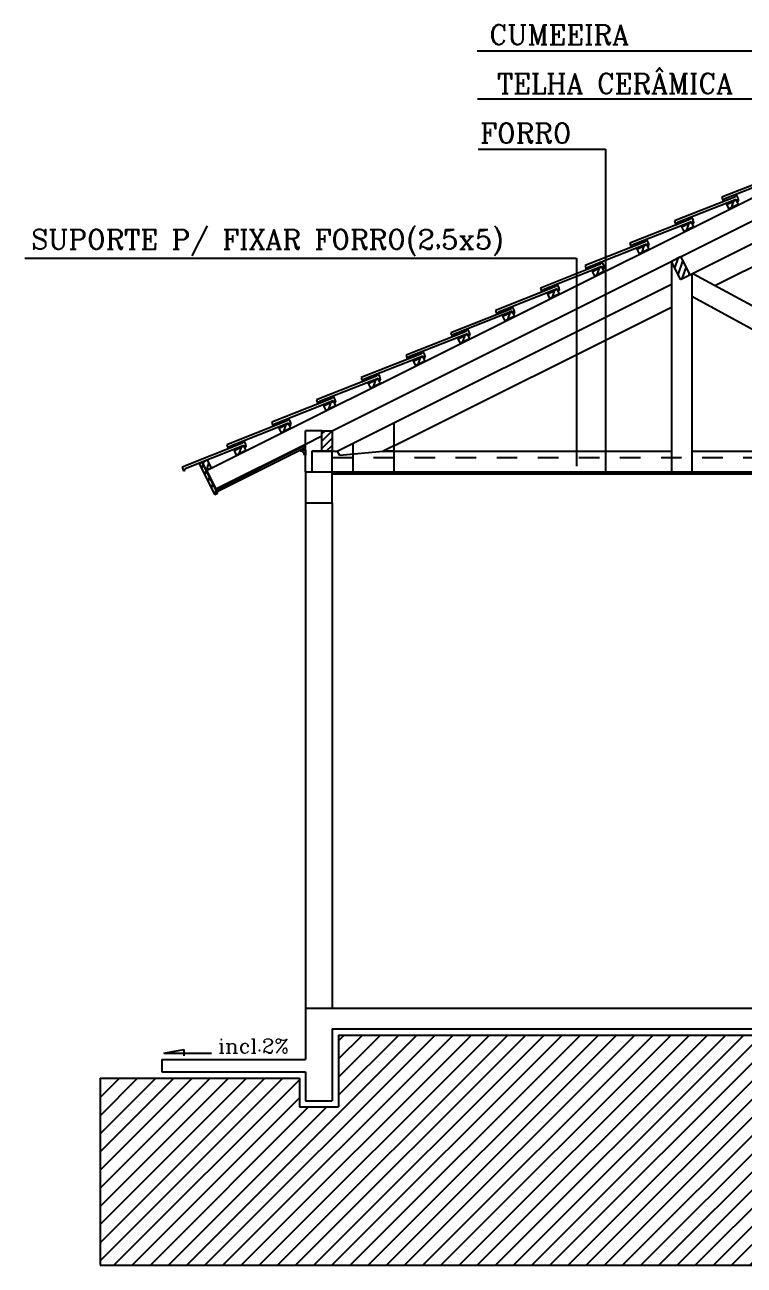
# Model space of a CAD drawing. Extents: x -36 to 60, y 199 to 483.
# Drawn here: x -34.04 to -30.54, y 206.19 to 212.23 of the extents above; entities that cross this region are included whole.
import ezdxf
from ezdxf.enums import TextEntityAlignment as Align

# ---------------------------------------------------------------- set-up
doc = ezdxf.new("R2010")
doc.units = 0
doc.header["$LTSCALE"] = 20
doc.linetypes.add('DASHED2', pattern=[0.375, 0.25, -0.125])
doc.layers.get('0').update_dxf_attribs({"linetype": 'CONTINUOUS'})
for name, color, linetype in [('CONCRETO', 5, 'CONTINUOUS'), ('CORTETERRA', 244, 'CONTINUOUS'), ('EQUIPAMENTOS', 244, 'CONTINUOUS'), ('MADEIRAME', 244, 'CONTINUOUS'), ('PAREDE', 7, 'CONTINUOUS'), ('PAREDECORTE', 3, 'CONTINUOUS'), ('TEXTO', 1, 'CONTINUOUS'), ('VISTAL', 30, 'CONTINUOUS'), ('VISTAP', 244, 'CONTINUOUS')]:
    doc.layers.add(name, color=color, linetype=linetype)
doc.styles.add('ROMANC', font='romanc')

# ---------------------------------------------------------------- blocks, each defined once
blk = doc.blocks.new('*X10')
at = {"color": 0, "linetype": 'DASHED2'}
for p, q in [((144.7944, 79.1395), (144.7978, 79.143)), ((144.8082, 79.118), (144.8332, 79.143)), ((144.8436, 79.118), (144.8444, 79.1188))]:
    blk.add_line(p, q, dxfattribs=at)
blk = doc.blocks.new('*X12')
at = {"color": 0, "linetype": 'DASHED2'}
for p, q in [((142.7874, 77.5214), (142.8024, 77.5364)), ((142.7874, 77.486), (142.8024, 77.501)), ((142.7874, 77.4507), (142.8024, 77.4657)), ((142.7874, 77.4153), (142.8024, 77.4303)), ((142.7874, 77.38), (142.8024, 77.395))]:
    blk.add_line(p, q, dxfattribs=at)
blk = doc.blocks.new('*X13')
at = {"color": 0, "linetype": 'DASHED2'}
for p, q in [((142.805, 77.539), (142.8141, 77.5481)), ((142.805, 77.5037), (142.83, 77.5287))]:
    blk.add_line(p, q, dxfattribs=at)
blk = doc.blocks.new('*X6')
at = {"color": 0, "linetype": 'DASHED2'}
for p, q in [((144.1572, 77.7245), (144.1722, 77.7395)), ((144.1572, 77.6892), (144.2072, 77.7392)), ((144.1572, 77.6538), (144.2072, 77.7038)), ((144.1782, 77.6395), (144.2072, 77.6685))]:
    blk.add_line(p, q, dxfattribs=at)
blk = doc.blocks.new('*X11')
at = {"color": 0, "linetype": 'DASHED2'}
for p, q in [((146.4352, 78.9772), (146.4741, 79.0161)), ((146.4352, 79.0126), (146.4388, 79.0161)), ((146.4352, 78.9419), (146.4852, 78.9919)), ((146.4448, 78.9161), (146.4852, 78.9565)), ((146.4802, 78.9161), (146.4852, 78.9212))]:
    blk.add_line(p, q, dxfattribs=at)
blk = doc.blocks.new('*X72')
at = {"color": 0, "linetype": 'CONTINUOUS'}
for p, q in [((-33.2521, 206.1919), (-32.1321, 207.3119)), ((-33.1637, 206.1919), (-32.0437, 207.3119)), ((-33.0754, 206.1919), (-31.9554, 207.3119)), ((-32.987, 206.1919), (-31.867, 207.3119)), ((-32.8986, 206.1919), (-31.7786, 207.3119)), ((-32.8102, 206.1919), (-31.6902, 207.3119)), ((-32.7218, 206.1919), (-31.6018, 207.3119)), ((-32.6334, 206.1919), (-31.5134, 207.3119)), ((-32.545, 206.1919), (-31.425, 207.3119)), ((-32.5137, 207.0188), (-32.2205, 207.3119)), ((-32.5137, 207.1072), (-32.3089, 207.3119)), ((-32.5137, 207.1955), (-32.3973, 207.3119)), ((-32.5137, 207.2839), (-32.4857, 207.3119)), ((-32.4566, 206.1919), (-31.3366, 207.3119)), ((-32.3683, 206.1919), (-31.2483, 207.3119)), ((-32.2799, 206.1919), (-31.1599, 207.3119)), ((-32.1915, 206.1919), (-31.0715, 207.3119)), ((-32.1031, 206.1919), (-30.9831, 207.3119)), ((-32.0147, 206.1919), (-30.8947, 207.3119)), ((-31.9263, 206.1919), (-30.8063, 207.3119)), ((-31.8379, 206.1919), (-30.7179, 207.3119)), ((-31.7495, 206.1919), (-30.6295, 207.3119)), ((-31.6611, 206.1919), (-30.5411, 207.3119)), ((-31.5728, 206.1919), (-30.4528, 207.3119)), ((-31.4844, 206.1919), (-30.3644, 207.3119)), ((-31.396, 206.1919), (-30.276, 207.3119)), ((-31.3076, 206.1919), (-30.1876, 207.3119)), ((-31.2192, 206.1919), (-30.0992, 207.3119)), ((-31.1308, 206.1919), (-30.0108, 207.3119)), ((-31.0424, 206.1919), (-29.9224, 207.3119)), ((-30.954, 206.1919), (-29.834, 207.3119)), ((-30.8657, 206.1919), (-29.7457, 207.3119)), ((-30.7773, 206.1919), (-29.6573, 207.3119)), ((-30.6889, 206.1919), (-29.5689, 207.3119)), ((-30.6005, 206.1919), (-29.4805, 207.3119)), ((-30.5121, 206.1919), (-29.3921, 207.3119)), ((-30.4237, 206.1919), (-29.3037, 207.3119)), ((-29.805, 206.1919), (-28.685, 207.3119)), ((-29.7166, 206.1919), (-28.5966, 207.3119)), ((-29.6282, 206.1919), (-28.5082, 207.3119)), ((-29.5398, 206.1919), (-28.4198, 207.3119)), ((-29.4514, 206.1919), (-28.3314, 207.3119)), ((-29.363, 206.1919), (-28.243, 207.3119)), ((-29.0812, 207.0041), (-28.7734, 207.3119)), ((-29.0812, 207.0925), (-28.8618, 207.3119)), ((-29.0812, 207.1809), (-28.9502, 207.3119)), ((-29.0812, 207.2693), (-29.0385, 207.3119)), ((-28.7443, 206.1919), (-27.6243, 207.3119)), ((-28.6559, 206.1919), (-27.5359, 207.3119)), ((-28.5676, 206.1919), (-27.4476, 207.3119)), ((-28.4792, 206.1919), (-27.3592, 207.3119)), ((-28.3908, 206.1919), (-27.2708, 207.3119)), ((-28.3024, 206.1919), (-27.1824, 207.3119)), ((-28.214, 206.1919), (-27.094, 207.3119)), ((-28.1256, 206.1919), (-27.0056, 207.3119)), ((-28.0372, 206.1919), (-26.9172, 207.3119)), ((-28.0112, 207.2786), (-27.9779, 207.3119)), ((-28.0112, 207.1902), (-27.8895, 207.3119)), ((-28.0112, 207.1019), (-27.8011, 207.3119)), ((-28.0112, 207.0135), (-27.7127, 207.3119)), ((-27.9488, 206.1919), (-26.8288, 207.3119)), ((-27.8604, 206.1919), (-26.7404, 207.3119)), ((-27.7721, 206.1919), (-26.6521, 207.3119)), ((-27.6837, 206.1919), (-26.5637, 207.3119)), ((-27.5953, 206.1919), (-26.4753, 207.3119)), ((-27.5069, 206.1919), (-26.3869, 207.3119)), ((-27.4185, 206.1919), (-26.2985, 207.3119)), ((-27.3301, 206.1919), (-26.2101, 207.3119)), ((-27.2417, 206.1919), (-26.1217, 207.3119)), ((-27.1533, 206.1919), (-26.0333, 207.3119)), ((-27.065, 206.1919), (-25.945, 207.3119)), ((-26.9766, 206.1919), (-25.8566, 207.3119)), ((-30.3353, 206.1919), (-29.2662, 207.2611)), ((-29.2747, 206.1919), (-28.2012, 207.2654)), ((-26.8882, 206.1919), (-25.8337, 207.2464)), ((-30.2469, 206.1919), (-29.2662, 207.1727)), ((-29.1863, 206.1919), (-28.2012, 207.177)), ((-26.7998, 206.1919), (-25.8337, 207.158)), ((-33.6737, 206.2123), (-32.7841, 207.1019)), ((-33.6737, 206.3007), (-32.8725, 207.1019)), ((-33.6737, 206.3891), (-32.9609, 207.1019)), ((-33.6737, 206.4775), (-33.0492, 207.1019)), ((-33.6737, 206.5659), (-33.1376, 207.1019)), ((-33.6737, 206.6543), (-33.226, 207.1019)), ((-33.6737, 206.7427), (-33.3144, 207.1019)), ((-33.6737, 206.831), (-33.4028, 207.1019)), ((-33.6737, 206.9194), (-33.4912, 207.1019)), ((-33.6737, 207.0078), (-33.5796, 207.1019)), ((-33.6737, 207.0962), (-33.668, 207.1019)), ((-33.6057, 206.1919), (-32.7037, 207.0939)), ((-30.1585, 206.1919), (-29.2662, 207.0843)), ((-29.0979, 206.1919), (-28.2012, 207.0886)), ((-26.7114, 206.1919), (-25.8337, 207.0696)), ((-26.3578, 206.1919), (-25.4478, 207.1019)), ((-26.2695, 206.1919), (-25.3595, 207.1019)), ((-26.1811, 206.1919), (-25.2711, 207.1019)), ((-26.0927, 206.1919), (-25.1827, 207.1019)), ((-26.0043, 206.1919), (-25.0943, 207.1019)), ((-25.9159, 206.1919), (-25.0059, 207.1019)), ((-25.8275, 206.1919), (-24.9175, 207.1019)), ((-25.7391, 206.1919), (-24.8291, 207.1019)), ((-25.6507, 206.1919), (-24.7407, 207.1019)), ((-25.6437, 207.0829), (-25.6246, 207.1019)), ((-25.6437, 206.9945), (-25.5362, 207.1019)), ((-25.5623, 206.1919), (-24.6737, 207.0806)), ((-33.5173, 206.1919), (-32.7037, 207.0055)), ((-33.4289, 206.1919), (-32.6589, 206.9619)), ((-33.3405, 206.1919), (-32.5705, 206.9619)), ((-30.0702, 206.1919), (-29.2662, 206.9959)), ((-29.9818, 206.1919), (-29.2118, 206.9619)), ((-29.8934, 206.1919), (-29.1234, 206.9619)), ((-29.0095, 206.1919), (-28.2012, 207.0002)), ((-28.9211, 206.1919), (-28.1511, 206.9619)), ((-28.8327, 206.1919), (-28.0627, 206.9619)), ((-26.623, 206.1919), (-25.8337, 206.9813)), ((-26.5346, 206.1919), (-25.7646, 206.9619)), ((-26.4462, 206.1919), (-25.6762, 206.9619)), ((-25.474, 206.1919), (-24.6737, 206.9922)), ((-25.3856, 206.1919), (-24.6737, 206.9038)), ((-25.2972, 206.1919), (-24.6737, 206.8154)), ((-25.2088, 206.1919), (-24.6737, 206.727)), ((-25.1204, 206.1919), (-24.6737, 206.6387)), ((-25.032, 206.1919), (-24.6737, 206.5503)), ((-24.9436, 206.1919), (-24.6737, 206.4619)), ((-24.8552, 206.1919), (-24.6737, 206.3735)), ((-24.7669, 206.1919), (-24.6737, 206.2851)), ((-24.6785, 206.1919), (-24.6737, 206.1967))]:
    blk.add_line(p, q, dxfattribs=at)

msp = doc.modelspace()

# ---------------------------------------------------------------- linework, layer by layer
at = {"layer": 'CONCRETO', "color": 5, "linetype": 'CONTINUOUS'}
for p, q in [((-32.6737, 210.0519), (-32.5437, 210.0519)), ((-32.6737, 210.0519), (-32.6737, 209.9019)), ((-32.5437, 209.9019), (-32.5437, 210.0519)), ((-32.6737, 209.9019), (-32.5437, 209.9019)), ((-32.6737, 207.4419), (-26.6037, 207.4419)), ((-32.6737, 207.4419), (-32.6737, 207.1919)), ((-32.5437, 207.3419), (-29.2362, 207.3419)), ((-32.5437, 207.3419), (-32.5437, 206.9919)), ((-33.3737, 207.1919), (-33.3737, 207.1319)), ((-33.3737, 207.1919), (-32.6737, 207.1919)), ((-33.3737, 207.1319), (-32.6737, 207.1319)), ((-32.6737, 207.1319), (-32.6737, 206.9919)), ((-32.6737, 206.9919), (-32.5437, 206.9919))]:
    msp.add_line(p, q, dxfattribs=at)
at = {"layer": 'CONCRETO', "color": 244, "linetype": 'CONTINUOUS'}
for p, q in [((-33.6737, 207.1019), (-32.7037, 207.1019)), ((-32.7037, 207.1019), (-32.7037, 206.9619))]:
    msp.add_line(p, q, dxfattribs=at)
at = {"layer": 'CORTETERRA', "color": 244, "linetype": 'CONTINUOUS'}
for p, q in [((-32.5137, 207.3119), (-29.2662, 207.3119)), ((-32.5137, 207.3119), (-32.5137, 206.9619)), ((-33.6737, 207.1019), (-33.6737, 206.1919)), ((-32.7037, 206.9619), (-32.5137, 206.9619)), ((-33.6737, 206.1919), (-24.6737, 206.1919))]:
    msp.add_line(p, q, dxfattribs=at)
at = {"layer": 'EQUIPAMENTOS', "color": 244, "linetype": 'CONTINUOUS'}
for p, q in [((-33.3636, 207.2243), (-33.2664, 207.2412)), ((-33.3636, 207.2243), (-33.1312, 207.2243)), ((-33.2664, 207.2412), (-33.2664, 207.2102))]:
    msp.add_line(p, q, dxfattribs=at)
at = {"layer": 'MADEIRAME', "color": 30, "linetype": 'CONTINUOUS'}
for p, q in [((-30.7889, 211.0175), (-29.2237, 210.1657)), ((-30.8979, 210.963), (-30.8938, 210.9608)), ((-30.7938, 210.9063), (-29.2412, 210.0614)), ((-32.6437, 210.1519), (-32.52, 210.1519)), ((-32.2964, 210.1519), (-30.8938, 210.1519)), ((-30.7938, 210.1519), (-29.4074, 210.1519)), ((-32.5437, 210.0519), (-29.2412, 210.0519)), ((-32.5437, 210.0419), (-29.2412, 210.0419))]:
    msp.add_line(p, q, dxfattribs=at)
at = {"layer": 'PAREDE', "color": 3, "linetype": 'CONTINUOUS'}
for p, q in [((-32.6737, 209.9019), (-32.6737, 207.4419)), ((-32.5437, 209.9019), (-32.5437, 207.4419))]:
    msp.add_line(p, q, dxfattribs=at)
at = {"layer": 'PAREDECORTE', "color": 3}
for p, q in [((-32.6737, 210.0519), (-32.6737, 210.2519)), ((-32.5937, 210.2519), (-32.6737, 210.2519)), ((-32.5437, 210.0519), (-32.5437, 210.1519))]:
    msp.add_line(p, q, dxfattribs=at)
at = {"layer": 'TEXTO', "color": 30, "linetype": 'CONTINUOUS'}
for p, q in [((-31.8387, 212.1007), (-29.2191, 212.1007)), ((-31.8371, 211.8671), (-29.6734, 211.8671)), ((-31.8341, 211.6218), (-31.2142, 211.6218)), ((-31.2142, 211.6218), (-31.2142, 210.0419)), ((-34.0397, 211.0922), (-31.3548, 211.0922)), ((-31.3548, 211.0922), (-31.3548, 210.0802))]:
    msp.add_line(p, q, dxfattribs=at)
at = {"layer": 'VISTAL', "color": 30}
for p, q in [((-33.1549, 210.0581), (-29.1737, 212.0487)), ((-32.5437, 210.2519), (-29.1737, 211.9369)), ((-30.6818, 210.9592), (-29.2237, 211.6883)), ((-30.8938, 211.077), (-30.8938, 210.0519)), ((-30.7938, 211.015), (-30.7938, 210.0519)), ((-32.52, 210.1519), (-30.8938, 210.965)), ((-30.7938, 210.9032), (-30.7908, 210.9047)), ((-32.2437, 210.1783), (-30.8938, 210.8532)), ((-32.2437, 210.2901), (-32.2437, 210.0519)), ((-33.1102, 209.9686), (-32.6737, 210.1869)), ((-32.5437, 210.1519), (-32.6437, 210.1519)), ((-32.4437, 210.1901), (-32.4437, 210.0519))]:
    msp.add_line(p, q, dxfattribs=at)
at = {"layer": 'VISTAL', "color": 30, "linetype": 'DASHED2', "ltscale": 0.1}
for p, q in [((-32.6737, 210.1869), (-32.5937, 210.2269)), ((-32.6437, 210.1519), (-32.6437, 210.0519)), ((-32.5081, 210.133), (-32.2964, 210.1519)), ((-32.2437, 210.1783), (-32.2964, 210.1519))]:
    msp.add_line(p, q, dxfattribs=at)
at = {"layer": 'VISTAL', "color": 30, "linetype": 'DASHED2'}
msp.add_line((-33.1549, 210.0581), (-33.1102, 209.9686), dxfattribs=at)
at = {"layer": 'VISTAP', "color": 30, "linetype": 'DASHED2'}
for p, q in [((-30.3502, 211.5048), (-30.6484, 211.3885)), ((-30.6341, 211.3818), (-30.3433, 211.4968)), ((-30.5854, 211.3887), (-30.8779, 211.2731)), ((-30.8641, 211.2664), (-30.5786, 211.3792)), ((-30.6484, 211.3885), (-30.6423, 211.3685)), ((-30.6423, 211.3685), (-30.6347, 211.3716)), ((-30.6347, 211.3716), (-30.6341, 211.3818)), ((-30.5774, 211.4), (-30.5868, 211.3967)), ((-30.5868, 211.3967), (-30.5854, 211.3887)), ((-30.5786, 211.3792), (-30.5714, 211.3688)), ((-30.5689, 211.383), (-30.5774, 211.4)), ((-30.5714, 211.3688), (-30.5662, 211.3709)), ((-30.5662, 211.3709), (-30.5689, 211.383)), ((-30.7952, 211.2911), (-30.8046, 211.2878)), ((-30.7867, 211.2741), (-30.7952, 211.2911)), ((-30.8032, 211.2798), (-31.0957, 211.1642)), ((-31.0819, 211.1575), (-30.7964, 211.2703)), ((-30.8779, 211.2731), (-30.8722, 211.2542)), ((-30.8722, 211.2542), (-30.8646, 211.2573)), ((-30.8646, 211.2573), (-30.8641, 211.2664)), ((-30.8046, 211.2878), (-30.8032, 211.2798)), ((-30.7964, 211.2703), (-30.7892, 211.2599)), ((-30.7892, 211.2599), (-30.784, 211.262)), ((-30.784, 211.262), (-30.7867, 211.2741)), ((-31.021, 211.1709), (-31.3135, 211.0553)), ((-31.013, 211.1822), (-31.0223, 211.1789)), ((-31.0223, 211.1789), (-31.021, 211.1709)), ((-31.0045, 211.1652), (-31.013, 211.1822)), ((-31.2996, 211.0486), (-31.0142, 211.1614)), ((-31.0957, 211.1642), (-31.09, 211.1453)), ((-31.09, 211.1453), (-31.0824, 211.1484)), ((-31.0824, 211.1484), (-31.0819, 211.1575)), ((-31.0142, 211.1614), (-31.007, 211.151)), ((-31.007, 211.151), (-31.0017, 211.1531)), ((-31.0017, 211.1531), (-31.0045, 211.1652)), ((-31.2388, 211.062), (-31.5313, 210.9464)), ((-31.5174, 210.9397), (-31.232, 211.0525)), ((-31.3135, 211.0553), (-31.3078, 211.0364)), ((-31.3002, 211.0395), (-31.2996, 211.0486)), ((-31.2308, 211.0733), (-31.2401, 211.07)), ((-31.2401, 211.07), (-31.2388, 211.062)), ((-31.232, 211.0525), (-31.2248, 211.0421)), ((-31.2223, 211.0563), (-31.2308, 211.0733)), ((-31.2195, 211.0442), (-31.2223, 211.0563)), ((-31.3078, 211.0364), (-31.3002, 211.0395)), ((-31.2248, 211.0421), (-31.2195, 211.0442)), ((-31.4566, 210.9531), (-31.7491, 210.8375)), ((-31.7352, 210.8308), (-31.4498, 210.9436)), ((-31.5313, 210.9464), (-31.5256, 210.9276)), ((-31.5256, 210.9276), (-31.518, 210.9306)), ((-31.518, 210.9306), (-31.5174, 210.9397)), ((-31.4486, 210.9644), (-31.4579, 210.9611)), ((-31.4579, 210.9611), (-31.4566, 210.9531)), ((-31.4498, 210.9436), (-31.4426, 210.9332)), ((-31.4401, 210.9474), (-31.4486, 210.9644)), ((-31.4426, 210.9332), (-31.4373, 210.9353)), ((-31.4373, 210.9353), (-31.4401, 210.9474)), ((-31.6744, 210.8442), (-31.9669, 210.7286)), ((-31.953, 210.7219), (-31.6676, 210.8347)), ((-31.7491, 210.8375), (-31.7433, 210.8187)), ((-31.7433, 210.8187), (-31.7357, 210.8217)), ((-31.7357, 210.8217), (-31.7352, 210.8308)), ((-31.6664, 210.8555), (-31.6757, 210.8522)), ((-31.6757, 210.8522), (-31.6744, 210.8442)), ((-31.6676, 210.8347), (-31.6604, 210.8243)), ((-31.6579, 210.8385), (-31.6664, 210.8555)), ((-31.6604, 210.8243), (-31.6551, 210.8264)), ((-31.6551, 210.8264), (-31.6579, 210.8385)), ((-31.8842, 210.7466), (-31.8935, 210.7433)), ((-31.8757, 210.7296), (-31.8842, 210.7466)), ((-31.8922, 210.7353), (-32.1847, 210.6197)), ((-32.1708, 210.613), (-31.8854, 210.7258)), ((-31.9669, 210.7286), (-31.9611, 210.7098)), ((-31.9611, 210.7098), (-31.9535, 210.7128)), ((-31.9535, 210.7128), (-31.953, 210.7219)), ((-31.8935, 210.7433), (-31.8922, 210.7353)), ((-31.8854, 210.7258), (-31.8782, 210.7154)), ((-31.8782, 210.7154), (-31.8729, 210.7175)), ((-31.8729, 210.7175), (-31.8757, 210.7296)), ((-32.11, 210.6264), (-32.4025, 210.5108)), ((-32.102, 210.6377), (-32.1113, 210.6344)), ((-32.1113, 210.6344), (-32.11, 210.6264)), ((-32.0935, 210.6207), (-32.102, 210.6377)), ((-32.3886, 210.5041), (-32.1032, 210.6169)), ((-32.1847, 210.6197), (-32.1789, 210.6009)), ((-32.1789, 210.6009), (-32.1713, 210.6039)), ((-32.1713, 210.6039), (-32.1708, 210.613)), ((-32.1032, 210.6169), (-32.096, 210.6065)), ((-32.096, 210.6065), (-32.0907, 210.6086)), ((-32.0907, 210.6086), (-32.0935, 210.6207)), ((-32.3278, 210.5175), (-32.6203, 210.4019)), ((-32.6064, 210.3952), (-32.321, 210.508)), ((-32.4025, 210.5108), (-32.3967, 210.492)), ((-32.3198, 210.5288), (-32.3291, 210.5255)), ((-32.3291, 210.5255), (-32.3278, 210.5175)), ((-32.321, 210.508), (-32.3138, 210.4976)), ((-32.3113, 210.5118), (-32.3198, 210.5288)), ((-32.3085, 210.4997), (-32.3113, 210.5118)), ((-32.3967, 210.492), (-32.3891, 210.4951)), ((-32.3891, 210.4951), (-32.3886, 210.5041)), ((-32.3138, 210.4976), (-32.3085, 210.4997)), ((-32.5456, 210.4086), (-32.8381, 210.293)), ((-32.8242, 210.2863), (-32.5387, 210.3991)), ((-32.6203, 210.4019), (-32.6145, 210.3831)), ((-32.6203, 210.4019), (-32.6145, 210.3831)), ((-32.6145, 210.3831), (-32.6069, 210.3862)), ((-32.6145, 210.3831), (-32.6069, 210.3862)), ((-32.6069, 210.3862), (-32.6064, 210.3952)), ((-32.6069, 210.3862), (-32.6064, 210.3952)), ((-32.5376, 210.4199), (-32.5469, 210.4166)), ((-32.5469, 210.4166), (-32.5456, 210.4086)), ((-32.5469, 210.4166), (-32.5456, 210.4086)), ((-32.5387, 210.3991), (-32.5316, 210.3887)), ((-32.5291, 210.4029), (-32.5376, 210.4199)), ((-32.5316, 210.3887), (-32.5263, 210.3908)), ((-32.5263, 210.3908), (-32.5291, 210.4029)), ((-32.7634, 210.2997), (-33.0559, 210.1841)), ((-33.042, 210.1774), (-32.7565, 210.2902)), ((-32.8381, 210.293), (-32.8323, 210.2742)), ((-32.8323, 210.2742), (-32.8247, 210.2773)), ((-32.8247, 210.2773), (-32.8242, 210.2863)), ((-32.7554, 210.311), (-32.7647, 210.3077)), ((-32.7647, 210.3077), (-32.7634, 210.2997)), ((-32.7565, 210.2902), (-32.7494, 210.2798)), ((-32.7468, 210.294), (-32.7554, 210.311)), ((-32.7494, 210.2798), (-32.7441, 210.2819)), ((-32.7441, 210.2819), (-32.7468, 210.294)), ((-32.9811, 210.1908), (-33.2737, 210.0752)), ((-33.2598, 210.0685), (-32.9743, 210.1813)), ((-33.0559, 210.1841), (-33.0501, 210.1653)), ((-33.0501, 210.1653), (-33.0425, 210.1684)), ((-33.0425, 210.1684), (-33.042, 210.1774)), ((-32.9731, 210.2021), (-32.9825, 210.1988)), ((-32.9825, 210.1988), (-32.9811, 210.1908)), ((-32.9743, 210.1813), (-32.9672, 210.1709)), ((-32.9646, 210.1851), (-32.9731, 210.2021)), ((-32.9672, 210.1709), (-32.9619, 210.173)), ((-32.9619, 210.173), (-32.9646, 210.1851)), ((-32.6991, 210.1577), (-32.6741, 210.1577)), ((-32.6991, 210.1577), (-32.6991, 210.1528)), ((-32.6751, 210.1705), (-32.6794, 210.1795)), ((-32.6741, 210.1577), (-32.6741, 210.1327)), ((-33.1776, 210.0974), (-33.191, 210.0907)), ((-33.191, 210.0907), (-33.1157, 209.94)), ((-33.1776, 210.0974), (-33.1022, 209.9467)), ((-32.6741, 210.1327), (-32.6791, 210.1327)), ((-33.2737, 210.0752), (-33.2679, 210.0564)), ((-33.2679, 210.0564), (-33.2603, 210.0595)), ((-33.2603, 210.0595), (-33.2598, 210.0685)), ((-33.1084, 209.965), (-33.1039, 209.9561)), ((-33.1022, 209.9467), (-33.1157, 209.94))]:
    msp.add_line(p, q, dxfattribs=at)
at = {"layer": 'VISTAP', "linetype": 'DASHED2'}
for p, q in [((-30.8938, 211.077), (-30.8491, 211.0993)), ((-30.8491, 210.9875), (-30.8044, 211.0099))]:
    msp.add_line(p, q, dxfattribs=at)
at = {"layer": 'VISTAP'}
for p, q in [((-32.5937, 210.1519), (-32.5937, 210.2519)), ((-32.5937, 210.2519), (-32.5437, 210.2519)), ((-32.5437, 210.2519), (-32.5437, 210.1519))]:
    msp.add_line(p, q, dxfattribs=at)
at = {"layer": 'VISTAP', "color": 30}
for p, q in [((-33.1084, 209.965), (-32.6794, 210.1795)), ((-33.1039, 209.9561), (-32.6751, 210.1705))]:
    msp.add_line(p, q, dxfattribs=at)
at = {"layer": 'VISTAP', "color": 30, "linetype": 'DASHED2', "ltscale": 0.1}
for p, q in [((-32.52, 210.1519), (-32.5081, 210.133)), ((-32.2437, 210.1519), (-32.2964, 210.1519))]:
    msp.add_line(p, q, dxfattribs=at)
at = {"layer": 'VISTAP', "color": 30, "linetype": 'DASHED2', "ltscale": 0.02}
msp.add_line((-32.5437, 210.1219), (-25.8037, 210.1219), dxfattribs=at)
at = {"layer": 'VISTAP', "color": 30}
msp.add_lwpolyline([(-30.8044, 211.0099), (-29.2237, 211.8001)], dxfattribs=at)
at = {"layer": 'VISTAP', "color": 30, "linetype": 'DASHED2'}
for points in [[(-30.6132, 211.331), (-30.6244, 211.3533), (-30.5797, 211.3757), (-30.5685, 211.3533)], [(-30.831, 211.2221), (-30.8422, 211.2444), (-30.7975, 211.2668), (-30.7863, 211.2444)], [(-31.0488, 211.1132), (-31.06, 211.1355), (-31.0153, 211.1579), (-31.0041, 211.1355)], [(-31.2666, 211.0043), (-31.2778, 211.0266), (-31.2331, 211.049), (-31.2219, 211.0266)], [(-31.4844, 210.8954), (-31.4956, 210.9177), (-31.4509, 210.9401), (-31.4397, 210.9177)], [(-31.7022, 210.7865), (-31.7134, 210.8088), (-31.6687, 210.8312), (-31.6575, 210.8088)], [(-31.92, 210.6776), (-31.9312, 210.6999), (-31.8865, 210.7223), (-31.8753, 210.6999)], [(-32.1378, 210.5687), (-32.149, 210.5911), (-32.1042, 210.6134), (-32.0931, 210.5911)], [(-32.3556, 210.4598), (-32.3668, 210.4822), (-32.322, 210.5045), (-32.3109, 210.4822)], [(-32.5734, 210.3509), (-32.5846, 210.3733), (-32.5398, 210.3956), (-32.5287, 210.3733)], [(-32.7912, 210.242), (-32.8023, 210.2644), (-32.7576, 210.2867), (-32.7464, 210.2644)], [(-33.009, 210.1331), (-33.0201, 210.1555), (-32.9754, 210.1778), (-32.9642, 210.1555)], [(-33.133, 210.07), (-33.1553, 210.0589), (-33.1754, 210.0989), (-33.153, 210.1101)]]:
    msp.add_lwpolyline(points, close=True, dxfattribs=at)
at = {"layer": 'VISTAP'}
for points in [[(-30.8491, 210.9875), (-30.8938, 211.077)], [(-30.8491, 211.0993), (-30.8043, 211.0098)]]:
    msp.add_lwpolyline(points, dxfattribs=at)
at = {"layer": 'VISTAP', "color": 30, "linetype": 'DASHED2'}
msp.add_arc((-32.6991, 210.1327), 0.0201, 0, 90, dxfattribs=at)

# ---------------------------------------------------------------- block references
at = {"layer": 'EQUIPAMENTOS', "color": 244, "linetype": 'CONTINUOUS'}
msp.add_blockref('*X72', (0, 0), dxfattribs=at)
at = {"layer": 'VISTAP', "color": 30, "linetype": 'DASHED2'}
for name, p, rotation in [('*X10', (-124.7385, 75.8116), 26.56510000000002), ('*X10', (-124.9563, 75.7027), 26.56510000000002), ('*X10', (-125.1741, 75.5938), 26.56510000000002), ('*X10', (-125.3919, 75.4849), 26.56510000000002), ('*X10', (-125.6097, 75.376), 26.56510000000002), ('*X10', (-125.8275, 75.2671), 26.56510000000002), ('*X10', (-126.0453, 75.1582), 26.56510000000002), ('*X10', (-126.2631, 75.0493), 26.56510000000002), ('*X10', (-126.4809, 74.9404), 26.56510000000002), ('*X10', (-126.6986, 74.8315), 26.56510000000002), ('*X10', (-126.9164, 74.7226), 26.56510000000002), ('*X10', (-127.1342, 74.6137), 26.56510000000002), ('*X12', (-126.2233, 76.8733), 26.5651), ('*X13', (-126.2233, 76.8733), 26.5651)]:
    msp.add_blockref(name, p, dxfattribs=dict(at, rotation=rotation))
at = {"layer": 'VISTAP', "linetype": 'DASHED2', "rotation": 26.56510000000002}
msp.add_blockref('*X11', (-126.5323, 74.9149), dxfattribs=at)
at = {"layer": 'VISTAP', "linetype": 'DASHED2'}
msp.add_blockref('*X6', (-176.7509, 132.5124), dxfattribs=at)

# ---------------------------------------------------------------- texts
at = {"layer": 'TEXTO', "color": 244, "linetype": 'CONTINUOUS', "style": 'ROMANC'}
for s, height, p in [('CUMEEIRA', 0.096, (-31.4396, 212.179)), ('TELHA CERÂMICA', 0.096, (-31.1677, 211.9553)), ('incl.2%', 0.07, (-32.926, 207.2588))]:
    msp.add_text(s, height=height, dxfattribs=at).set_placement(p, align=Align.MIDDLE)
for s, p in [('FORRO', (-31.8242, 211.652)), ('SUPORTE P/ FIXAR FORRO(2,5x5)', (-34.0084, 211.1351))]:
    msp.add_text(s, height=0.096, dxfattribs=at).set_placement(p)

doc.saveas('drawing.dxf')
